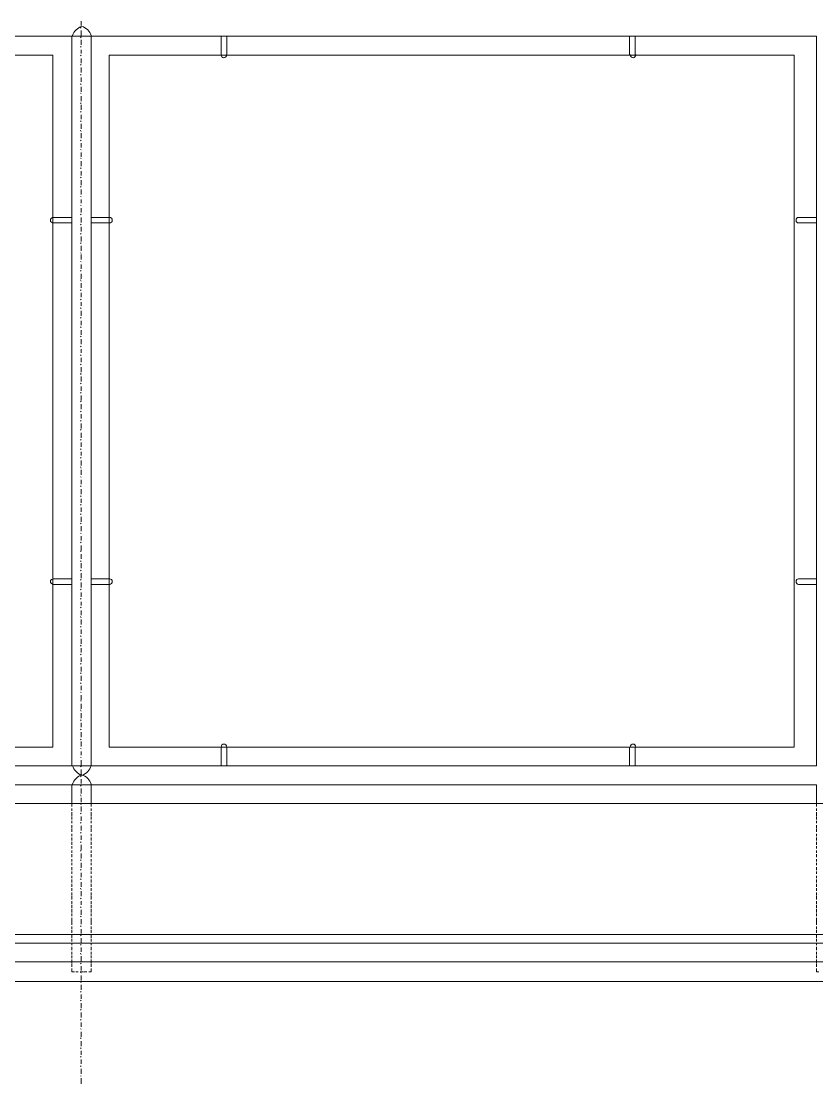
# Model space of a CAD drawing. Header units: millimetres. Extents: x 2928 to 3112, y 1220 to 1280.
# Drawn here: x 3078.656 to 3080.782, y 1234.056 to 1236.896 of the extents above; entities that cross this region are included whole.
import ezdxf

# ---------------------------------------------------------------- set-up
doc = ezdxf.new("R2010")
doc.units = ezdxf.units.MM

msp = doc.modelspace()

# ---------------------------------------------------------------- linework, layer by layer
at = {"color": 252, "linetype": 'Continuous', "lineweight": 13, "true_color": 0x989898}
for points in [[(3078.8165, 1236.88437), (3078.8165, 1236.89594), (3078.8165, 1236.89594)], [(3078.8165, 1236.87775), (3078.81484, 1236.8794), (3078.81484, 1236.8794)], [(3078.8165, 1236.8579), (3078.8165, 1236.87113), (3078.8165, 1236.87113)], [(3078.8165, 1236.85129), (3078.81484, 1236.85459), (3078.81484, 1236.85459)], [(3078.8165, 1236.83309), (3078.8165, 1236.84632), (3078.8165, 1236.84632)], [(3078.8165, 1236.82648), (3078.81484, 1236.82813), (3078.81484, 1236.82813)], [(3078.8165, 1236.80332), (3078.81484, 1236.80497), (3078.81484, 1236.80497)], [(3078.8165, 1236.80994), (3078.8165, 1236.81986), (3078.8165, 1236.81986)], [(3078.8165, 1236.77851), (3078.81484, 1236.78016), (3078.81484, 1236.78016)], [(3078.8165, 1236.78347), (3078.8165, 1236.7967), (3078.8165, 1236.7967)], [(3078.8165, 1236.75205), (3078.81484, 1236.7537), (3078.81484, 1236.7537)], [(3078.8165, 1236.75866), (3078.8165, 1236.77189), (3078.8165, 1236.77189)], [(3078.8165, 1236.72724), (3078.81484, 1236.72889), (3078.81484, 1236.72889)], [(3078.8165, 1236.73385), (3078.8165, 1236.74543), (3078.8165, 1236.74543)], [(3078.8165, 1236.70739), (3078.8165, 1236.72062), (3078.8165, 1236.72062)], [(3078.8165, 1236.70243), (3078.81484, 1236.70408), (3078.81484, 1236.70408)], [(3078.8165, 1236.68258), (3078.8165, 1236.69581), (3078.8165, 1236.69581)], [(3078.8165, 1236.67596), (3078.81484, 1236.67762), (3078.81484, 1236.67762)], [(3078.8165, 1236.65942), (3078.8165, 1236.67265), (3078.8165, 1236.67265)], [(3078.8165, 1236.65281), (3078.81484, 1236.65446), (3078.81484, 1236.65446)], [(3078.8165, 1236.63461), (3078.8165, 1236.64619), (3078.8165, 1236.64619)], [(3078.8165, 1236.628), (3078.81484, 1236.62965), (3078.81484, 1236.62965)], [(3078.8165, 1236.60815), (3078.8165, 1236.62138), (3078.8165, 1236.62138)], [(3078.8165, 1236.60153), (3078.81484, 1236.60484), (3078.81484, 1236.60484)], [(3078.8165, 1236.57672), (3078.81484, 1236.57838), (3078.81484, 1236.57838)], [(3078.8165, 1236.58334), (3078.8165, 1236.59657), (3078.8165, 1236.59657)], [(3078.8165, 1236.55191), (3078.81484, 1236.55357), (3078.81484, 1236.55357)], [(3078.8165, 1236.55853), (3078.8165, 1236.57011), (3078.8165, 1236.57011)], [(3078.8165, 1236.52876), (3078.81484, 1236.53041), (3078.81484, 1236.53041)], [(3078.8165, 1236.53372), (3078.8165, 1236.5453), (3078.8165, 1236.5453)], [(3078.8165, 1236.50891), (3078.8165, 1236.52214), (3078.8165, 1236.52214)], [(3078.8165, 1236.50229), (3078.81484, 1236.50395), (3078.81484, 1236.50395)], [(3078.8165, 1236.4841), (3078.8165, 1236.49568), (3078.8165, 1236.49568)], [(3078.8165, 1236.47748), (3078.81484, 1236.47914), (3078.81484, 1236.47914)], [(3078.8165, 1236.45764), (3078.8165, 1236.47087), (3078.8165, 1236.47087)], [(3078.8165, 1236.45267), (3078.81484, 1236.45433), (3078.81484, 1236.45433)], [(3078.8165, 1236.43283), (3078.8165, 1236.44606), (3078.8165, 1236.44606)], [(3078.8165, 1236.42621), (3078.81484, 1236.42786), (3078.81484, 1236.42786)], [(3078.8165, 1236.40967), (3078.8165, 1236.41959), (3078.8165, 1236.41959)], [(3078.8165, 1236.40305), (3078.81484, 1236.40471), (3078.81484, 1236.40471)], [(3078.8165, 1236.37824), (3078.81484, 1236.3799), (3078.81484, 1236.3799)], [(3078.8165, 1236.38486), (3078.8165, 1236.39644), (3078.8165, 1236.39644)], [(3078.8165, 1236.35178), (3078.81484, 1236.35343), (3078.81484, 1236.35343)], [(3078.8165, 1236.3584), (3078.8165, 1236.37163), (3078.8165, 1236.37163)], [(3078.8165, 1236.32697), (3078.81484, 1236.32863), (3078.81484, 1236.32863)], [(3078.8165, 1236.33359), (3078.8165, 1236.34682), (3078.8165, 1236.34682)], [(3078.8165, 1236.30216), (3078.81484, 1236.30382), (3078.81484, 1236.30382)], [(3078.8165, 1236.30712), (3078.8165, 1236.32036), (3078.8165, 1236.32036)], [(3078.8165, 1236.28231), (3078.8165, 1236.29555), (3078.8165, 1236.29555)], [(3078.8165, 1236.2757), (3078.81484, 1236.27735), (3078.81484, 1236.27735)], [(3078.8165, 1236.25916), (3078.8165, 1236.27239), (3078.8165, 1236.27239)], [(3078.8165, 1236.25254), (3078.81484, 1236.2542), (3078.81484, 1236.2542)], [(3078.8165, 1236.23435), (3078.8165, 1236.24593), (3078.8165, 1236.24593)], [(3078.8165, 1236.22773), (3078.81484, 1236.22939), (3078.81484, 1236.22939)], [(3078.8165, 1236.20788), (3078.8165, 1236.22112), (3078.8165, 1236.22112)], [(3078.8165, 1236.20127), (3078.81484, 1236.20458), (3078.81484, 1236.20458)], [(3078.8165, 1236.18307), (3078.8165, 1236.19631), (3078.8165, 1236.19631)], [(3078.8165, 1236.17646), (3078.81484, 1236.17811), (3078.81484, 1236.17811)], [(3078.8165, 1236.15165), (3078.81484, 1236.1533), (3078.81484, 1236.1533)], [(3078.8165, 1236.15826), (3078.8165, 1236.16984), (3078.8165, 1236.16984)], [(3078.8165, 1236.12849), (3078.81484, 1236.13015), (3078.81484, 1236.13015)], [(3078.8165, 1236.13511), (3078.8165, 1236.14503), (3078.8165, 1236.14503)], [(3078.8165, 1236.10203), (3078.81484, 1236.10368), (3078.81484, 1236.10368)], [(3078.8165, 1236.10864), (3078.8165, 1236.12188), (3078.8165, 1236.12188)], [(3078.8165, 1236.08383), (3078.8165, 1236.09541), (3078.8165, 1236.09541)], [(3078.8165, 1236.07722), (3078.81484, 1236.07887), (3078.81484, 1236.07887)], [(3078.8165, 1236.05737), (3078.8165, 1236.0706), (3078.8165, 1236.0706)], [(3078.8165, 1236.05241), (3078.81484, 1236.05406), (3078.81484, 1236.05406)], [(3078.8165, 1236.03256), (3078.8165, 1236.04579), (3078.8165, 1236.04579)], [(3078.8165, 1236.02595), (3078.81484, 1236.0276), (3078.81484, 1236.0276)], [(3078.8165, 1236.00941), (3078.8165, 1236.01933), (3078.8165, 1236.01933)], [(3078.8165, 1236.00279), (3078.81484, 1236.00444), (3078.81484, 1236.00444)], [(3078.8165, 1235.9846), (3078.8165, 1235.99617), (3078.8165, 1235.99617)], [(3078.8165, 1235.97798), (3078.81484, 1235.97963), (3078.81484, 1235.97963)], [(3078.8165, 1235.95152), (3078.81484, 1235.95482), (3078.81484, 1235.95482)], [(3078.8165, 1235.95813), (3078.8165, 1235.97136), (3078.8165, 1235.97136)], [(3078.8165, 1235.92671), (3078.81484, 1235.92836), (3078.81484, 1235.92836)], [(3078.8165, 1235.93332), (3078.8165, 1235.94655), (3078.8165, 1235.94655)], [(3078.8165, 1235.9019), (3078.81484, 1235.90355), (3078.81484, 1235.90355)], [(3078.8165, 1235.90851), (3078.8165, 1235.92009), (3078.8165, 1235.92009)], [(3078.8165, 1235.88205), (3078.8165, 1235.89528), (3078.8165, 1235.89528)], [(3078.8165, 1235.87874), (3078.81484, 1235.88039), (3078.81484, 1235.88039)], [(3078.8165, 1235.85889), (3078.8165, 1235.87212), (3078.8165, 1235.87212)], [(3078.8165, 1235.85228), (3078.81484, 1235.85393), (3078.81484, 1235.85393)], [(3078.8165, 1235.83408), (3078.8165, 1235.84566), (3078.8165, 1235.84566)], [(3078.8165, 1235.82747), (3078.81484, 1235.82912), (3078.81484, 1235.82912)], [(3078.8165, 1235.80762), (3078.8165, 1235.82085), (3078.8165, 1235.82085)], [(3078.8165, 1235.80266), (3078.81484, 1235.80431), (3078.81484, 1235.80431)], [(3078.8165, 1235.78281), (3078.8165, 1235.79604), (3078.8165, 1235.79604)], [(3078.8165, 1235.77619), (3078.81484, 1235.77785), (3078.81484, 1235.77785)], [(3078.8165, 1235.758), (3078.8165, 1235.76958), (3078.8165, 1235.76958)], [(3078.8165, 1235.75138), (3078.81484, 1235.75304), (3078.81484, 1235.75304)], [(3078.8165, 1235.72823), (3078.81484, 1235.72988), (3078.81484, 1235.72988)], [(3078.8165, 1235.73484), (3078.8165, 1235.74477), (3078.8165, 1235.74477)], [(3078.8165, 1235.70176), (3078.81484, 1235.70507), (3078.81484, 1235.70507)], [(3078.8165, 1235.70838), (3078.8165, 1235.72161), (3078.8165, 1235.72161)], [(3078.8165, 1235.68357), (3078.8165, 1235.6968), (3078.8165, 1235.6968)], [(3078.8165, 1235.67695), (3078.81484, 1235.67861), (3078.81484, 1235.67861)], [(3078.8165, 1235.65876), (3078.8165, 1235.67034), (3078.8165, 1235.67034)], [(3078.8165, 1235.65214), (3078.81484, 1235.6538), (3078.81484, 1235.6538)], [(3078.8165, 1235.6323), (3078.8165, 1235.64553), (3078.8165, 1235.64553)], [(3078.8165, 1235.62568), (3078.81484, 1235.62733), (3078.81484, 1235.62733)], [(3078.8165, 1235.60914), (3078.8165, 1235.61906), (3078.8165, 1235.61906)], [(3078.8165, 1235.60252), (3078.81484, 1235.60418), (3078.81484, 1235.60418)], [(3078.8165, 1235.58433), (3078.8165, 1235.59591), (3078.8165, 1235.59591)], [(3078.8165, 1235.57771), (3078.81484, 1235.57937), (3078.81484, 1235.57937)], [(3078.8165, 1235.5529), (3078.81484, 1235.55456), (3078.81484, 1235.55456)], [(3078.8165, 1235.55787), (3078.8165, 1235.5711), (3078.8165, 1235.5711)], [(3078.8165, 1235.52644), (3078.81484, 1235.52809), (3078.81484, 1235.52809)], [(3078.8165, 1235.53306), (3078.8165, 1235.54629), (3078.8165, 1235.54629)], [(3078.8165, 1235.50163), (3078.81484, 1235.50328), (3078.81484, 1235.50328)], [(3078.8165, 1235.50825), (3078.8165, 1235.51982), (3078.8165, 1235.51982)], [(3078.8165, 1235.47848), (3078.81484, 1235.48013), (3078.81484, 1235.48013)], [(3078.8165, 1235.48178), (3078.8165, 1235.49502), (3078.8165, 1235.49502)], [(3078.8165, 1235.45863), (3078.8165, 1235.47186), (3078.8165, 1235.47186)], [(3078.8165, 1235.45201), (3078.81484, 1235.45367), (3078.81484, 1235.45367)], [(3078.8165, 1235.43382), (3078.8165, 1235.44705), (3078.8165, 1235.44705)], [(3078.8165, 1235.4272), (3078.81484, 1235.42886), (3078.81484, 1235.42886)], [(3078.8165, 1235.40735), (3078.8165, 1235.42059), (3078.8165, 1235.42059)], [(3078.8165, 1235.40239), (3078.81484, 1235.40405), (3078.81484, 1235.40405)], [(3078.8165, 1235.38254), (3078.8165, 1235.39578), (3078.8165, 1235.39578)], [(3078.8165, 1235.37593), (3078.81484, 1235.37758), (3078.81484, 1235.37758)], [(3078.8165, 1235.35773), (3078.8165, 1235.36931), (3078.8165, 1235.36931)], [(3078.8165, 1235.35112), (3078.81484, 1235.35277), (3078.81484, 1235.35277)], [(3078.8165, 1235.32796), (3078.81484, 1235.32962), (3078.81484, 1235.32962)], [(3078.8165, 1235.33458), (3078.8165, 1235.3445), (3078.8165, 1235.3445)], [(3078.8165, 1235.3015), (3078.81484, 1235.30481), (3078.81484, 1235.30481)], [(3078.8165, 1235.30811), (3078.8165, 1235.32135), (3078.8165, 1235.32135)], [(3078.8165, 1235.27669), (3078.81484, 1235.27834), (3078.81484, 1235.27834)], [(3078.8165, 1235.2833), (3078.8165, 1235.29654), (3078.8165, 1235.29654)], [(3078.8165, 1235.25188), (3078.81484, 1235.25353), (3078.81484, 1235.25353)], [(3078.8165, 1235.25849), (3078.8165, 1235.27007), (3078.8165, 1235.27007)], [(3078.8165, 1235.23203), (3078.8165, 1235.24526), (3078.8165, 1235.24526)], [(3078.8165, 1235.22541), (3078.81484, 1235.22872), (3078.81484, 1235.22872)], [(3078.8165, 1235.20888), (3078.8165, 1235.22045), (3078.8165, 1235.22045)], [(3078.8165, 1235.20226), (3078.81484, 1235.20391), (3078.81484, 1235.20391)], [(3078.8165, 1235.18407), (3078.8165, 1235.19564), (3078.8165, 1235.19564)], [(3078.8165, 1235.17745), (3078.81484, 1235.1791), (3078.81484, 1235.1791)], [(3078.8165, 1235.1576), (3078.8165, 1235.17083), (3078.8165, 1235.17083)], [(3078.8165, 1235.15264), (3078.81484, 1235.15429), (3078.81484, 1235.15429)], [(3078.8165, 1235.13279), (3078.8165, 1235.14602), (3078.8165, 1235.14602)], [(3078.8165, 1235.12618), (3078.81484, 1235.12783), (3078.81484, 1235.12783)], [(3078.8165, 1235.10137), (3078.81484, 1235.10302), (3078.81484, 1235.10302)], [(3078.8165, 1235.10798), (3078.8165, 1235.11956), (3078.8165, 1235.11956)], [(3078.8165, 1235.07821), (3078.81484, 1235.07986), (3078.81484, 1235.07986)], [(3078.8165, 1235.08152), (3078.8165, 1235.09475), (3078.8165, 1235.09475)], [(3078.8165, 1235.05175), (3078.81484, 1235.05505), (3078.81484, 1235.05505)], [(3078.8165, 1235.05836), (3078.8165, 1235.07159), (3078.8165, 1235.07159)], [(3078.8165, 1235.03355), (3078.8165, 1235.04678), (3078.8165, 1235.04678)], [(3078.8165, 1235.02694), (3078.81484, 1235.02859), (3078.81484, 1235.02859)], [(3078.8165, 1235.00874), (3078.8165, 1235.02032), (3078.8165, 1235.02032)], [(3078.8165, 1235.00213), (3078.81484, 1235.00378), (3078.81484, 1235.00378)], [(3078.8165, 1234.98228), (3078.8165, 1234.99551), (3078.8165, 1234.99551)], [(3078.8165, 1234.97566), (3078.81484, 1234.97732), (3078.81484, 1234.97732)], [(3078.8165, 1234.95747), (3078.8165, 1234.9707), (3078.8165, 1234.9707)], [(3078.8165, 1234.95085), (3078.81484, 1234.95251), (3078.81484, 1234.95251)], [(3078.8165, 1234.93431), (3078.8165, 1234.94424), (3078.8165, 1234.94424)], [(3078.8165, 1234.9277), (3078.81484, 1234.92935), (3078.81484, 1234.92935)], [(3078.8165, 1234.90289), (3078.81484, 1234.90454), (3078.81484, 1234.90454)], [(3078.8165, 1234.90785), (3078.8165, 1234.92108), (3078.8165, 1234.92108)], [(3078.8165, 1234.87642), (3078.81484, 1234.87808), (3078.81484, 1234.87808)], [(3078.8165, 1234.88304), (3078.8165, 1234.89627), (3078.8165, 1234.89627)], [(3078.8165, 1234.85161), (3078.81484, 1234.85327), (3078.81484, 1234.85327)], [(3078.8165, 1234.85823), (3078.8165, 1234.86981), (3078.8165, 1234.86981)], [(3078.8165, 1234.83177), (3078.8165, 1234.845), (3078.8165, 1234.845)], [(3078.8165, 1234.82515), (3078.81484, 1234.82846), (3078.81484, 1234.82846)], [(3078.8165, 1234.80861), (3078.8165, 1234.82019), (3078.8165, 1234.82019)], [(3078.79169, 1234.8053), (3078.79169, 1234.79703), (3078.79169, 1234.79703)], [(3078.79169, 1234.79207), (3078.79169, 1234.78545), (3078.79169, 1234.78545)], [(3078.8165, 1234.80199), (3078.81484, 1234.8053), (3078.81484, 1234.8053)], [(3078.8165, 1234.7838), (3078.8165, 1234.79703), (3078.8165, 1234.79703)], [(3078.84296, 1234.79703), (3078.84296, 1234.8053), (3078.84296, 1234.8053)], [(3078.84296, 1234.78545), (3078.84296, 1234.79207), (3078.84296, 1234.79207)], [(3080.78144, 1234.8053), (3080.78144, 1234.79703), (3080.78144, 1234.79703)], [(3080.78144, 1234.79207), (3080.78144, 1234.78545), (3080.78144, 1234.78545)], [(3078.79169, 1234.78215), (3078.79169, 1234.77222), (3078.79169, 1234.77222)], [(3078.79169, 1234.77057), (3078.79169, 1234.7623), (3078.79169, 1234.7623)], [(3078.8165, 1234.77718), (3078.81484, 1234.77884), (3078.81484, 1234.77884)], [(3078.8165, 1234.75899), (3078.8165, 1234.77057), (3078.8165, 1234.77057)], [(3078.84296, 1234.77222), (3078.84296, 1234.78215), (3078.84296, 1234.78215)], [(3078.84296, 1234.7623), (3078.84296, 1234.77057), (3078.84296, 1234.77057)], [(3080.78144, 1234.78215), (3080.78144, 1234.77222), (3080.78144, 1234.77222)], [(3080.78144, 1234.77057), (3080.78144, 1234.7623), (3080.78144, 1234.7623)], [(3078.79169, 1234.75899), (3078.79169, 1234.75237), (3078.79169, 1234.75237)], [(3078.79169, 1234.74741), (3078.79169, 1234.73914), (3078.79169, 1234.73914)], [(3078.79169, 1234.73749), (3078.79169, 1234.72922), (3078.79169, 1234.72922)], [(3078.8165, 1234.75237), (3078.81484, 1234.75403), (3078.81484, 1234.75403)], [(3078.8165, 1234.73253), (3078.8165, 1234.74576), (3078.8165, 1234.74576)], [(3078.84296, 1234.75237), (3078.84296, 1234.75899), (3078.84296, 1234.75899)], [(3078.84296, 1234.73914), (3078.84296, 1234.74741), (3078.84296, 1234.74741)], [(3078.84296, 1234.72922), (3078.84296, 1234.73749), (3078.84296, 1234.73749)], [(3080.78144, 1234.75899), (3080.78144, 1234.75237), (3080.78144, 1234.75237)], [(3080.78144, 1234.74741), (3080.78144, 1234.73914), (3080.78144, 1234.73914)], [(3080.78144, 1234.73749), (3080.78144, 1234.72922), (3080.78144, 1234.72922)], [(3078.79169, 1234.72426), (3078.79169, 1234.71764), (3078.79169, 1234.71764)], [(3078.79169, 1234.71433), (3078.79169, 1234.70606), (3078.79169, 1234.70606)], [(3078.79169, 1234.70275), (3078.79169, 1234.69448), (3078.79169, 1234.69448)], [(3078.8165, 1234.72591), (3078.81484, 1234.72756), (3078.81484, 1234.72756)], [(3078.8165, 1234.7011), (3078.81484, 1234.70275), (3078.81484, 1234.70275)], [(3078.8165, 1234.70772), (3078.8165, 1234.71929), (3078.8165, 1234.71929)], [(3078.84296, 1234.71764), (3078.84296, 1234.72426), (3078.84296, 1234.72426)], [(3078.84296, 1234.70606), (3078.84296, 1234.71433), (3078.84296, 1234.71433)], [(3078.84296, 1234.69448), (3078.84296, 1234.70275), (3078.84296, 1234.70275)], [(3080.78144, 1234.72426), (3080.78144, 1234.71764), (3080.78144, 1234.71764)], [(3080.78144, 1234.71433), (3080.78144, 1234.70606), (3080.78144, 1234.70606)], [(3080.78144, 1234.70275), (3080.78144, 1234.69448), (3080.78144, 1234.69448)], [(3078.79169, 1234.69118), (3078.79169, 1234.68456), (3078.79169, 1234.68456)], [(3078.79169, 1234.6796), (3078.79169, 1234.67298), (3078.79169, 1234.67298)], [(3078.8165, 1234.67794), (3078.81484, 1234.6796), (3078.81484, 1234.6796)], [(3078.8165, 1234.68125), (3078.8165, 1234.69448), (3078.8165, 1234.69448)], [(3078.84296, 1234.68456), (3078.84296, 1234.69118), (3078.84296, 1234.69118)], [(3078.84296, 1234.67298), (3078.84296, 1234.6796), (3078.84296, 1234.6796)], [(3080.78144, 1234.69118), (3080.78144, 1234.68456), (3080.78144, 1234.68456)], [(3080.78144, 1234.6796), (3080.78144, 1234.67298), (3080.78144, 1234.67298)], [(3078.79169, 1234.66967), (3078.79169, 1234.6614), (3078.79169, 1234.6614)], [(3078.79169, 1234.65644), (3078.79169, 1234.64983), (3078.79169, 1234.64983)], [(3078.79169, 1234.64652), (3078.79169, 1234.6399), (3078.79169, 1234.6399)], [(3078.8165, 1234.65313), (3078.81484, 1234.65479), (3078.81484, 1234.65479)], [(3078.8165, 1234.6581), (3078.8165, 1234.67133), (3078.8165, 1234.67133)], [(3078.8165, 1234.63329), (3078.8165, 1234.64652), (3078.8165, 1234.64652)], [(3078.84296, 1234.6614), (3078.84296, 1234.66967), (3078.84296, 1234.66967)], [(3078.84296, 1234.64983), (3078.84296, 1234.65644), (3078.84296, 1234.65644)], [(3078.84296, 1234.6399), (3078.84296, 1234.64652), (3078.84296, 1234.64652)], [(3080.78144, 1234.66967), (3080.78144, 1234.6614), (3080.78144, 1234.6614)], [(3080.78144, 1234.65644), (3080.78144, 1234.64983), (3080.78144, 1234.64983)], [(3080.78144, 1234.64652), (3080.78144, 1234.6399), (3080.78144, 1234.6399)], [(3078.79169, 1234.63494), (3078.79169, 1234.62667), (3078.79169, 1234.62667)], [(3078.79169, 1234.62336), (3078.79169, 1234.61675), (3078.79169, 1234.61675)], [(3078.8165, 1234.62667), (3078.81484, 1234.62833), (3078.81484, 1234.62833)], [(3078.8165, 1234.60848), (3078.8165, 1234.62006), (3078.8165, 1234.62006)], [(3078.84296, 1234.62667), (3078.84296, 1234.63494), (3078.84296, 1234.63494)], [(3078.84296, 1234.61675), (3078.84296, 1234.62336), (3078.84296, 1234.62336)], [(3080.78144, 1234.63494), (3080.78144, 1234.62667), (3080.78144, 1234.62667)], [(3080.78144, 1234.62336), (3080.78144, 1234.61675), (3080.78144, 1234.61675)], [(3078.79169, 1234.61179), (3078.79169, 1234.60517), (3078.79169, 1234.60517)], [(3078.79169, 1234.60186), (3078.79169, 1234.59359), (3078.79169, 1234.59359)], [(3078.79169, 1234.59028), (3078.79169, 1234.58201), (3078.79169, 1234.58201)], [(3078.8165, 1234.60186), (3078.81484, 1234.60352), (3078.81484, 1234.60352)], [(3078.8165, 1234.58201), (3078.8165, 1234.59525), (3078.8165, 1234.59525)], [(3078.84296, 1234.60517), (3078.84296, 1234.61179), (3078.84296, 1234.61179)], [(3078.84296, 1234.59359), (3078.84296, 1234.60186), (3078.84296, 1234.60186)], [(3078.84296, 1234.58201), (3078.84296, 1234.59028), (3078.84296, 1234.59028)], [(3080.78144, 1234.61179), (3080.78144, 1234.60517), (3080.78144, 1234.60517)], [(3080.78144, 1234.60186), (3080.78144, 1234.59359), (3080.78144, 1234.59359)], [(3080.78144, 1234.59028), (3080.78144, 1234.58201), (3080.78144, 1234.58201)], [(3078.79169, 1234.57871), (3078.79169, 1234.57209), (3078.79169, 1234.57209)], [(3078.79169, 1234.56713), (3078.79169, 1234.55886), (3078.79169, 1234.55886)], [(3078.8165, 1234.5754), (3078.81484, 1234.57871), (3078.81484, 1234.57871)], [(3078.8165, 1234.5572), (3078.8165, 1234.57044), (3078.8165, 1234.57044)], [(3078.84296, 1234.57209), (3078.84296, 1234.57871), (3078.84296, 1234.57871)], [(3078.84296, 1234.55886), (3078.84296, 1234.56713), (3078.84296, 1234.56713)], [(3080.78144, 1234.57871), (3080.78144, 1234.57209), (3080.78144, 1234.57209)], [(3080.78144, 1234.56713), (3080.78144, 1234.55886), (3080.78144, 1234.55886)], [(3078.79169, 1234.5572), (3078.79169, 1234.54893), (3078.79169, 1234.54893)], [(3078.79169, 1234.54397), (3078.79169, 1234.53736), (3078.79169, 1234.53736)], [(3078.79169, 1234.53405), (3078.79169, 1234.52578), (3078.79169, 1234.52578)], [(3078.8165, 1234.55059), (3078.81484, 1234.55224), (3078.81484, 1234.55224)], [(3078.8165, 1234.53405), (3078.8165, 1234.54397), (3078.8165, 1234.54397)], [(3078.84296, 1234.54893), (3078.84296, 1234.5572), (3078.84296, 1234.5572)], [(3078.84296, 1234.53736), (3078.84296, 1234.54397), (3078.84296, 1234.54397)], [(3078.84296, 1234.52578), (3078.84296, 1234.53405), (3078.84296, 1234.53405)], [(3080.78144, 1234.5572), (3080.78144, 1234.54893), (3080.78144, 1234.54893)], [(3080.78144, 1234.54397), (3080.78144, 1234.53736), (3080.78144, 1234.53736)], [(3080.78144, 1234.53405), (3080.78144, 1234.52578), (3080.78144, 1234.52578)], [(3078.79169, 1234.52247), (3078.79169, 1234.5142), (3078.79169, 1234.5142)], [(3078.79169, 1234.51089), (3078.79169, 1234.50428), (3078.79169, 1234.50428)], [(3078.8165, 1234.52743), (3078.81484, 1234.52909), (3078.81484, 1234.52909)], [(3078.8165, 1234.50262), (3078.81484, 1234.50428), (3078.81484, 1234.50428)], [(3078.8165, 1234.50758), (3078.8165, 1234.52082), (3078.8165, 1234.52082)], [(3078.84296, 1234.5142), (3078.84296, 1234.52247), (3078.84296, 1234.52247)], [(3078.84296, 1234.50428), (3078.84296, 1234.51089), (3078.84296, 1234.51089)], [(3080.78144, 1234.52247), (3080.78144, 1234.5142), (3080.78144, 1234.5142)], [(3080.78144, 1234.51089), (3080.78144, 1234.50428), (3080.78144, 1234.50428)], [(3078.79169, 1234.49931), (3078.79169, 1234.49104), (3078.79169, 1234.49104)], [(3078.79169, 1234.48939), (3078.79169, 1234.48112), (3078.79169, 1234.48112)], [(3078.79169, 1234.47616), (3078.79169, 1234.46954), (3078.79169, 1234.46954)], [(3078.8165, 1234.47616), (3078.81484, 1234.47781), (3078.81484, 1234.47781)], [(3078.8165, 1234.48277), (3078.8165, 1234.49601), (3078.8165, 1234.49601)], [(3078.84296, 1234.49104), (3078.84296, 1234.49931), (3078.84296, 1234.49931)], [(3078.84296, 1234.48112), (3078.84296, 1234.48939), (3078.84296, 1234.48939)], [(3078.84296, 1234.46954), (3078.84296, 1234.47616), (3078.84296, 1234.47616)], [(3080.78144, 1234.49931), (3080.78144, 1234.49104), (3080.78144, 1234.49104)], [(3080.78144, 1234.48939), (3080.78144, 1234.48112), (3080.78144, 1234.48112)], [(3080.78144, 1234.47616), (3080.78144, 1234.46954), (3080.78144, 1234.46954)], [(3078.79169, 1234.46623), (3078.79169, 1234.45962), (3078.79169, 1234.45962)], [(3078.79169, 1234.45466), (3078.79169, 1234.44639), (3078.79169, 1234.44639)], [(3078.8165, 1234.45135), (3078.81484, 1234.453), (3078.81484, 1234.453)], [(3078.8165, 1234.45796), (3078.8165, 1234.46954), (3078.8165, 1234.46954)], [(3078.84296, 1234.45962), (3078.84296, 1234.46623), (3078.84296, 1234.46623)], [(3078.84296, 1234.44639), (3078.84296, 1234.45466), (3078.84296, 1234.45466)], [(3080.78144, 1234.46623), (3080.78144, 1234.45962), (3080.78144, 1234.45962)], [(3080.78144, 1234.45466), (3080.78144, 1234.44639), (3080.78144, 1234.44639)], [(3078.79169, 1234.44308), (3078.79169, 1234.43646), (3078.79169, 1234.43646)], [(3078.79169, 1234.4315), (3078.79169, 1234.42654), (3078.79169, 1234.42654)], [(3078.79169, 1234.42158), (3078.79169, 1234.41331), (3078.79169, 1234.41331)], [(3078.8165, 1234.42654), (3078.81484, 1234.42819), (3078.81484, 1234.42819)], [(3078.8165, 1234.4315), (3078.8165, 1234.44473), (3078.8165, 1234.44473)], [(3078.8165, 1234.40834), (3078.8165, 1234.41992), (3078.8165, 1234.41992)], [(3078.84296, 1234.43646), (3078.84296, 1234.44308), (3078.84296, 1234.44308)], [(3078.84296, 1234.42654), (3078.84296, 1234.4315), (3078.84296, 1234.4315)], [(3078.84296, 1234.41331), (3078.84296, 1234.42158), (3078.84296, 1234.42158)], [(3080.78144, 1234.44308), (3080.78144, 1234.43646), (3080.78144, 1234.43646)], [(3080.78144, 1234.4315), (3080.78144, 1234.42654), (3080.78144, 1234.42654)], [(3080.78144, 1234.42158), (3080.78144, 1234.41331), (3080.78144, 1234.41331)], [(3078.79169, 1234.40834), (3078.79169, 1234.40173), (3078.79169, 1234.40173)], [(3078.79169, 1234.39842), (3078.79169, 1234.3918), (3078.79169, 1234.3918)], [(3078.8165, 1234.40173), (3078.81484, 1234.40504), (3078.81484, 1234.40504)], [(3078.8165, 1234.38353), (3078.8165, 1234.39677), (3078.8165, 1234.39677)], [(3078.84296, 1234.40173), (3078.84296, 1234.40834), (3078.84296, 1234.40834)], [(3078.84296, 1234.3918), (3078.84296, 1234.39842), (3078.84296, 1234.39842)], [(3080.78144, 1234.40834), (3080.78144, 1234.40173), (3080.78144, 1234.40173)], [(3080.78144, 1234.39842), (3080.78144, 1234.3918), (3080.78144, 1234.3918)], [(3078.79169, 1234.3885), (3078.79169, 1234.37857), (3078.79169, 1234.37857)], [(3078.79169, 1234.37692), (3078.79169, 1234.36865), (3078.79169, 1234.36865)], [(3078.79169, 1234.36369), (3078.79169, 1234.35542), (3078.7983, 1234.35542)], [(3078.8165, 1234.37692), (3078.81484, 1234.37857), (3078.81484, 1234.37857)], [(3078.8165, 1234.35873), (3078.8165, 1234.3703), (3078.8165, 1234.3703)], [(3078.83635, 1234.35542), (3078.84296, 1234.35542), (3078.84296, 1234.36369)], [(3078.84296, 1234.37857), (3078.84296, 1234.3885), (3078.84296, 1234.3885)], [(3078.84296, 1234.36865), (3078.84296, 1234.37692), (3078.84296, 1234.37692)], [(3080.78144, 1234.3885), (3080.78144, 1234.37857), (3080.78144, 1234.37857)], [(3080.78144, 1234.37692), (3080.78144, 1234.36865), (3080.78144, 1234.36865)], [(3080.78144, 1234.36369), (3080.78144, 1234.35542), (3080.78805, 1234.35542)], [(3078.80161, 1234.35542), (3078.80823, 1234.35542), (3078.80823, 1234.35542)], [(3078.81319, 1234.35542), (3078.82146, 1234.35542), (3078.82146, 1234.35542)], [(3078.8165, 1234.35211), (3078.81484, 1234.35376), (3078.81484, 1234.35376)], [(3078.8165, 1234.33226), (3078.8165, 1234.34549), (3078.8165, 1234.34549)], [(3078.82311, 1234.35542), (3078.83138, 1234.35542), (3078.83138, 1234.35542)], [(3078.8165, 1234.32565), (3078.81484, 1234.32895), (3078.81484, 1234.32895)], [(3078.8165, 1234.30745), (3078.8165, 1234.32068), (3078.8165, 1234.32068)], [(3078.8165, 1234.30084), (3078.81484, 1234.30249), (3078.81484, 1234.30249)], [(3078.8165, 1234.27768), (3078.81484, 1234.27933), (3078.81484, 1234.27933)], [(3078.8165, 1234.28264), (3078.8165, 1234.29422), (3078.8165, 1234.29422)], [(3078.8165, 1234.25287), (3078.81484, 1234.25452), (3078.81484, 1234.25452)], [(3078.8165, 1234.25783), (3078.8165, 1234.27106), (3078.8165, 1234.27106)], [(3078.8165, 1234.22641), (3078.81484, 1234.22806), (3078.81484, 1234.22806)], [(3078.8165, 1234.23302), (3078.8165, 1234.24625), (3078.8165, 1234.24625)], [(3078.8165, 1234.20821), (3078.8165, 1234.21979), (3078.8165, 1234.21979)], [(3078.8165, 1234.2016), (3078.81484, 1234.20325), (3078.81484, 1234.20325)], [(3078.8165, 1234.18175), (3078.8165, 1234.19498), (3078.8165, 1234.19498)], [(3078.8165, 1234.17679), (3078.81484, 1234.17844), (3078.81484, 1234.17844)], [(3078.8165, 1234.15694), (3078.8165, 1234.17017), (3078.8165, 1234.17017)], [(3078.8165, 1234.15032), (3078.81484, 1234.15198), (3078.81484, 1234.15198)], [(3078.8165, 1234.13378), (3078.8165, 1234.14371), (3078.8165, 1234.14371)], [(3078.8165, 1234.12717), (3078.81484, 1234.12882), (3078.81484, 1234.12882)], [(3078.8165, 1234.10897), (3078.8165, 1234.12055), (3078.8165, 1234.12055)], [(3078.8165, 1234.10236), (3078.81484, 1234.10401), (3078.81484, 1234.10401)], [(3078.8165, 1234.08251), (3078.8165, 1234.09574), (3078.8165, 1234.09574)], [(3078.8165, 1234.07589), (3078.81484, 1234.07755), (3078.81484, 1234.07755)], [(3078.8165, 1234.05605), (3078.8165, 1234.07093), (3078.8165, 1234.07093)]]:
    msp.add_lwpolyline(points, dxfattribs=at)
at = {"color": 7, "linetype": 'Continuous', "lineweight": 5, "true_color": 0x000007}
for points in [[(3076.86148, 1234.9062), (3076.86148, 1236.85625), (3078.79169, 1236.85625)], [(3078.68087, 1236.85625), (3080.78144, 1236.85625), (3080.78144, 1236.85625)], [(3078.79169, 1234.9062), (3078.79169, 1236.85625), (3078.79169, 1236.85625)], [(3080.77317, 1236.85625), (3078.84296, 1236.85625), (3078.84296, 1236.85625)], [(3078.84296, 1234.9062), (3078.84296, 1236.85625), (3078.84296, 1236.85625)], [(3079.1903, 1236.85625), (3079.1903, 1236.80497), (3079.1903, 1236.80497)], [(3079.20518, 1236.80497), (3079.20518, 1236.85625), (3079.1903, 1236.85625)], [(3080.28193, 1236.80497), (3080.28193, 1236.85625), (3080.29682, 1236.85625)], [(3080.29682, 1236.85625), (3080.29682, 1236.80497), (3080.29682, 1236.80497)], [(3080.78144, 1234.9062), (3080.78144, 1236.85625), (3080.78144, 1236.85625)], [(3078.79169, 1236.37163), (3078.74041, 1236.37163), (3078.74041, 1236.37163)], [(3078.74041, 1236.35674), (3078.79169, 1236.35674), (3078.79169, 1236.37163)], [(3078.84296, 1236.37163), (3078.89093, 1236.37163), (3078.89093, 1236.37163)], [(3078.89093, 1236.35674), (3078.84296, 1236.35674), (3078.84296, 1236.37163)], [(3080.78144, 1236.37163), (3080.73347, 1236.37163), (3080.73347, 1236.37163)], [(3080.73347, 1236.35674), (3080.78144, 1236.35674), (3080.78144, 1236.37163)], [(3078.74041, 1235.4057), (3078.79169, 1235.4057), (3078.79169, 1235.39081)], [(3078.79169, 1235.39081), (3078.74041, 1235.39081), (3078.74041, 1235.39081)], [(3078.89093, 1235.4057), (3078.84296, 1235.4057), (3078.84296, 1235.39081)], [(3078.84296, 1235.39081), (3078.89093, 1235.39081), (3078.89093, 1235.39081)], [(3080.73347, 1235.4057), (3080.78144, 1235.4057), (3080.78144, 1235.39081)], [(3080.78144, 1235.39081), (3080.73347, 1235.39081), (3080.73347, 1235.39081)], [(3079.1903, 1234.9062), (3079.1903, 1234.95581), (3079.1903, 1234.95581)], [(3079.20518, 1234.95581), (3079.20518, 1234.9062), (3079.1903, 1234.9062)], [(3080.28193, 1234.95581), (3080.28193, 1234.9062), (3080.29682, 1234.9062)], [(3080.29682, 1234.9062), (3080.29682, 1234.95581), (3080.29682, 1234.95581)], [(3076.86148, 1234.9062), (3078.79169, 1234.9062), (3078.79169, 1234.9062)], [(3078.68087, 1234.9062), (3080.78144, 1234.9062), (3080.78144, 1234.9062)], [(3080.77317, 1234.9062), (3078.84296, 1234.9062), (3078.84296, 1234.9062)], [(3076.86148, 1234.85492), (3078.79169, 1234.85492), (3078.79169, 1234.85492)], [(3078.68087, 1234.85492), (3080.78144, 1234.85492), (3080.78144, 1234.85492)], [(3078.79169, 1234.8053), (3078.79169, 1234.85492), (3078.79169, 1234.85492)], [(3078.79169, 1234.8053), (3078.79169, 1234.85492), (3078.79169, 1234.85492)], [(3078.79169, 1234.8053), (3078.79169, 1234.85492), (3078.79169, 1234.85492)], [(3080.77317, 1234.85492), (3078.84296, 1234.85492), (3078.84296, 1234.8053)], [(3078.84296, 1234.8053), (3078.84296, 1234.85492), (3078.84296, 1234.85492)], [(3080.78144, 1234.8053), (3080.78144, 1234.85492), (3080.78144, 1234.85492)]]:
    msp.add_lwpolyline(points, dxfattribs=at)
for points in [[(3078.74041, 1236.80497), (3076.9111, 1236.80497), (3076.9111, 1234.95581), (3078.74041, 1234.95581)], [(3078.89093, 1236.80497), (3080.72189, 1236.80497), (3080.72189, 1234.95581), (3078.89093, 1234.95581)], [(3078.84296, 1234.85492), (3078.84296, 1234.8053)]]:
    msp.add_lwpolyline(points, close=True, dxfattribs=at)
at = {"color": 7, "linetype": 'Continuous', "lineweight": 9, "true_color": 0x000007}
for points in [[(3076.77548, 1234.44804), (3076.77548, 1234.8053), (3098.27732, 1234.8053)], [(3097.80098, 1234.4315), (3057.2948, 1234.4315), (3057.2948, 1234.4315)]]:
    msp.add_lwpolyline(points, dxfattribs=at)
at = {"color": 252, "linetype": 'Continuous', "lineweight": 5, "true_color": 0x989898}
for points in [[(3057.2948, 1234.45466), (3097.80098, 1234.45466), (3097.80098, 1234.45466)], [(3057.2948, 1234.38188), (3097.80098, 1234.38188), (3097.80098, 1234.38188)], [(3056.81845, 1234.32895), (3098.20124, 1234.32895), (3098.20124, 1234.32895)]]:
    msp.add_lwpolyline(points, dxfattribs=at)
at = {"color": 7, "linetype": 'Continuous', "lineweight": 5, "true_color": 0x000007}
for points in [[(3078.81815, 1236.88271), (3078.80657, 1236.87775), (3078.79665, 1236.86948), (3078.79334, 1236.8579)], [(3078.84296, 1236.8579), (3078.83965, 1236.86948), (3078.82973, 1236.87775), (3078.81815, 1236.88271)], [(3078.79334, 1234.9062), (3078.79665, 1234.89462), (3078.80657, 1234.88469), (3078.81815, 1234.87973)], [(3078.81815, 1234.87973), (3078.82973, 1234.88469), (3078.83965, 1234.89462), (3078.84296, 1234.9062)], [(3078.81815, 1234.88139), (3078.80657, 1234.87808), (3078.79665, 1234.86815), (3078.79334, 1234.85658)], [(3078.84296, 1234.85658), (3078.83965, 1234.86815), (3078.82973, 1234.87808), (3078.81815, 1234.88139)]]:
    msp.add_open_spline(points, degree=3, dxfattribs=at)
for points in [[(3079.1903, 1236.80663), (3079.1903, 1236.80167), (3079.19361, 1236.79836), (3079.19691, 1236.79836), (3079.19691, 1236.79836), (3079.20188, 1236.79836), (3079.20518, 1236.80167), (3079.20518, 1236.80663)], [(3080.28359, 1236.80663), (3080.28359, 1236.80167), (3080.28689, 1236.79836), (3080.29186, 1236.79836), (3080.29186, 1236.79836), (3080.29516, 1236.79836), (3080.29847, 1236.80167), (3080.29847, 1236.80663)], [(3078.74207, 1236.37163), (3078.73876, 1236.37163), (3078.7338, 1236.36832), (3078.7338, 1236.36336), (3078.7338, 1236.36336), (3078.7338, 1236.36005), (3078.73876, 1236.35674), (3078.74207, 1236.35674)], [(3078.89258, 1236.35674), (3078.89589, 1236.35674), (3078.8992, 1236.36005), (3078.8992, 1236.36336), (3078.8992, 1236.36336), (3078.8992, 1236.36832), (3078.89589, 1236.37163), (3078.89258, 1236.37163)], [(3080.73347, 1236.37163), (3080.73016, 1236.37163), (3080.72685, 1236.36832), (3080.72685, 1236.36336), (3080.72685, 1236.36336), (3080.72685, 1236.36005), (3080.73016, 1236.35674), (3080.73347, 1236.35674)], [(3078.74207, 1235.4057), (3078.73876, 1235.4057), (3078.7338, 1235.40239), (3078.7338, 1235.39908), (3078.7338, 1235.39908), (3078.7338, 1235.39412), (3078.73876, 1235.39081), (3078.74207, 1235.39081)], [(3078.89258, 1235.39081), (3078.89589, 1235.39081), (3078.8992, 1235.39412), (3078.8992, 1235.39908), (3078.8992, 1235.39908), (3078.8992, 1235.40239), (3078.89589, 1235.4057), (3078.89258, 1235.4057)], [(3080.73347, 1235.4057), (3080.73016, 1235.4057), (3080.72685, 1235.40239), (3080.72685, 1235.39908), (3080.72685, 1235.39908), (3080.72685, 1235.39412), (3080.73016, 1235.39081), (3080.73347, 1235.39081)], [(3079.20518, 1234.95581), (3079.20518, 1234.96078), (3079.20188, 1234.96408), (3079.19691, 1234.96408), (3079.19691, 1234.96408), (3079.19361, 1234.96408), (3079.1903, 1234.96078), (3079.1903, 1234.95581)], [(3080.29847, 1234.95581), (3080.29847, 1234.96078), (3080.29516, 1234.96408), (3080.29186, 1234.96408), (3080.29186, 1234.96408), (3080.28689, 1234.96408), (3080.28359, 1234.96078), (3080.28359, 1234.95581)]]:
    msp.add_open_spline(points, degree=3, knots=[0, 0, 0, 0, 0.125, 0.125, 0.125, 0.125001, 1, 1, 1, 1], dxfattribs=at)

doc.saveas('drawing.dxf')
